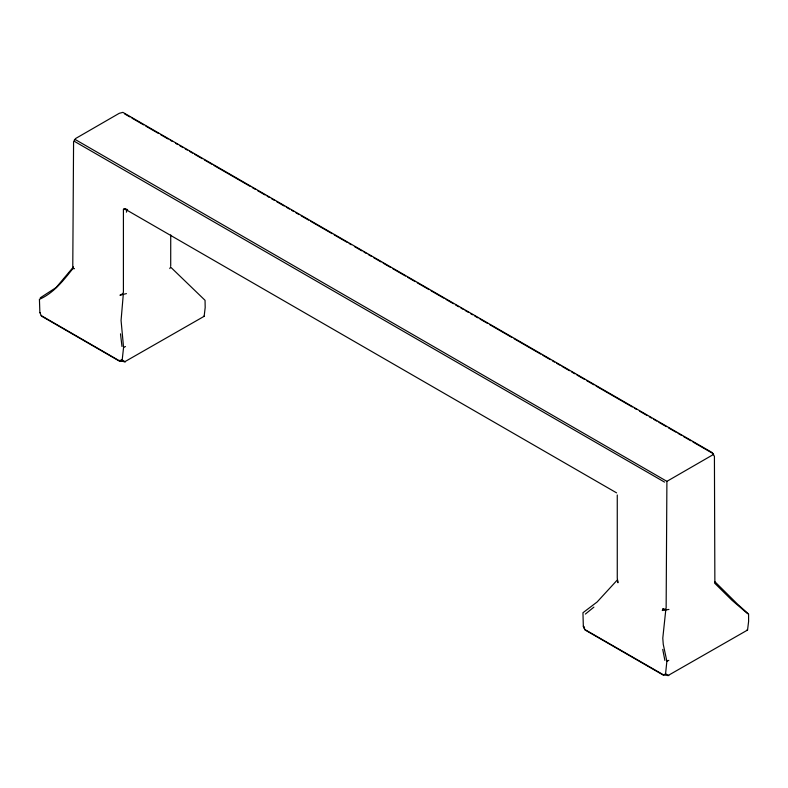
<?xml version="1.0" encoding="UTF-8"?>
<svg xmlns="http://www.w3.org/2000/svg" width="788" height="788" viewBox="0 0 788 788"><rect width="100%" height="100%" fill="white"/><g stroke="black" fill="none" stroke-linecap="round" stroke-linejoin="round"><path stroke-width="1.18" d="M170.73 234.893L170.71 266.098M126.425 293.619L123.292 294.357L121.066 320.46L123.568 347.419L122.189 359.998L122.298 361.101L124.484 361.899L204.151 316.313L205.185 307.527L205.047 300.317L170.602 267.083L169.794 268.58M668.933 609.429L662.265 610.513L663.004 608.819L665.781 609.892L662.787 638.172L663.26 644.328L666.865 661.24L665.565 673.839L665.702 674.833L667.879 675.631L747.546 630.045L748.6 621.515L748.58 614.019L737.726 604.347L714.864 581.692L714.42 456.36L712.303 452.647L122.898 112.369L119.244 113.314L75.481 138.589L73.579 141.682L72.782 266.285L73.136 268.255L74.249 268.797L73.008 267.851M714.864 581.692L714.568 583.09L731.855 600.16L747.704 613.754M126.405 212.208L127.006 209.903L123.42 209.204L123.411 292.407L122.583 293.766L119.963 295.264L123.292 294.357M665.19 609.469L666.136 608.198L666.904 481.35L75.697 139.781L74.407 139.634M585.395 614.059L593.886 607.134M713.593 454.39L666.904 481.35M40.296 297.795L56.145 287.531L73.432 266.955L73.136 268.255C63.592 280.233 54.264 292.525 40.03 299.066L39.42 299.204L39.873 312.59L41.459 316.106L119.796 361.357L122.298 361.101M617.26 495.002L617.27 578.116L617.93 582.756L617.398 579.889L597.107 602.002L582.953 612.739L583.327 626.224L585.031 629.957L663.378 675.168L665.565 673.839L668.776 675.621M119.796 361.357L122.189 359.998L125.371 361.899M123.568 347.419L125.469 346.543M666.865 661.24L668.825 660.364M122.189 359.998L118.968 360.549L41.163 315.545M663.378 675.168L665.702 674.833M203.471 316.274L204.151 316.313M746.876 630.006L747.546 630.045M127.597 209.578L124.11 208.544L616.571 492.855M39.873 312.59L40.454 312.787M663.004 608.819L665.781 609.892M124.524 113.836L129.843 116.91M131.98 118.131L143.682 124.898M145.81 126.129L158.585 133.497M160.713 134.728L168.169 139.033M170.297 140.264L172.424 141.485M175.616 143.327L177.753 144.559M179.881 145.79L183.072 147.632M185.2 148.863L187.327 150.094M189.455 151.326L192.656 153.167M194.784 154.399L202.23 158.693M204.358 159.925L211.814 164.229M213.942 165.46L250.141 186.352M252.268 187.583L255.46 189.425M257.587 190.657L265.044 194.951M267.171 196.182L269.299 197.414M271.427 198.645L274.618 200.487M276.746 201.718L284.202 206.013M286.33 207.244L289.521 209.086M291.649 210.317L293.786 211.548M295.914 212.78L299.105 214.622M301.233 215.853L308.689 220.148M310.817 221.379L332.103 233.672M334.23 234.903L347.006 242.271M349.133 243.502L351.261 244.733M354.462 246.575L361.909 250.879M364.036 252.111L366.164 253.332M368.301 254.563L371.493 256.405M373.62 257.637L381.067 261.941M383.204 263.172L390.651 267.467M392.779 268.698L405.554 276.076M407.682 277.307L415.138 281.602M417.266 282.833L428.977 289.59M431.105 290.821L443.88 298.199M446.008 299.43L453.455 303.725M455.592 304.956L458.783 306.798M460.911 308.029L463.039 309.26M465.166 310.492L468.358 312.334M470.495 313.565L472.623 314.786M474.75 316.018L477.942 317.859M480.069 319.091L487.526 323.395M489.653 324.626L512.003 337.53M514.14 338.761L540.745 354.117M542.873 355.349L550.329 359.653M552.457 360.884L554.585 362.106M556.712 363.337L559.913 365.179M562.041 366.41L569.488 370.715M571.615 371.946L574.816 373.788M576.944 375.019L584.391 379.314M586.518 380.545L593.975 384.849M596.102 386.081L632.301 406.972M634.429 408.204L636.556 409.425M639.748 411.277L647.204 415.571M649.332 416.803L651.459 418.034M653.587 419.265L656.778 421.107M658.906 422.338L666.362 426.633M668.49 427.864L675.946 432.169M678.074 433.4L681.265 435.242M683.393 436.473L690.849 440.768M692.977 441.999L713.199 453.671M74.801 141.574L664.54 482.108M662.629 674.351L584.795 629.494L583.327 626.224L584.529 627.494M662.728 649.391L664.875 660.383M120.505 333.836L121.982 346.503"/></g></svg>
